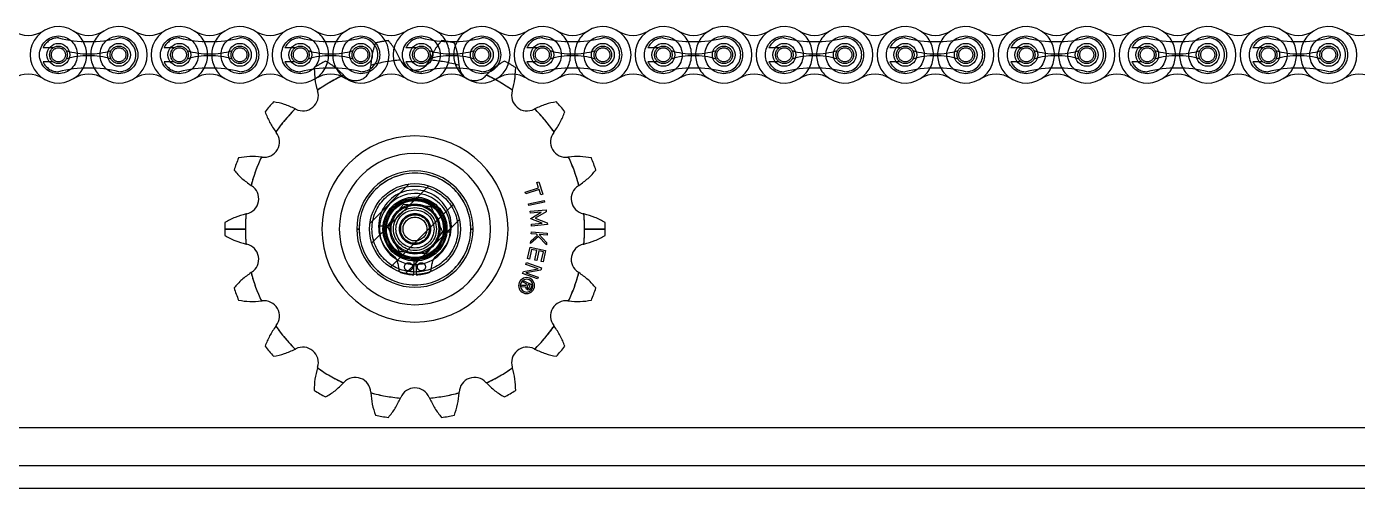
# Model space of a CAD drawing. Header units: metres. Extents: x 0 to 21025, y 0 to 14850.
# Drawn here: x 4129.7 to 4409.1, y 6190.9 to 6287.8 of the extents above; entities that cross this region are included whole.
import ezdxf

# ---------------------------------------------------------------- set-up
doc = ezdxf.new("R2010")
doc.units = ezdxf.units.M
doc.header["$LTSCALE"] = 25
doc.linetypes.add('HIDDEN2', pattern=[4.7625, 3.175, -1.5875])
for name, color, linetype in [('SHA', 7, 'Continuous'), ('SL4', 4, 'Continuous'), ('ST1', 7, 'HIDDEN2')]:
    doc.layers.add(name, color=color, linetype=linetype)

msp = doc.modelspace()

# ---------------------------------------------------------------- hatches: boundary and pattern name
at = {"layer": 'SHA'}
h = msp.add_hatch(dxfattribs=at)
h.set_pattern_fill('ANSI32', color=256, style=0)
h.set_pattern_definition([(45, (680.72, 3493.2185), (-6.735192, 6.735192), []), (45, (685.21, 3493.2185), (-6.735192, 6.735192), [])])
edge = h.paths.add_edge_path(flags=0)
edge.add_arc((4211.26, 6245.305), 9.525, 0, 360)

# ---------------------------------------------------------------- linework, layer by layer
at = {"layer": 'SL4'}
for p, q in [((4234.428, 6253.059), (4237.219, 6253.967)), ((4234.552, 6252.678), (4234.428, 6253.059)), ((4237.344, 6253.585), (4234.552, 6252.678)), ((4236.857, 6255.078), (4237.248, 6255.205)), ((4237.219, 6253.967), (4236.857, 6255.078)), ((4237.248, 6255.205), (4238.095, 6252.603)), ((4237.705, 6252.476), (4237.344, 6253.585)), ((4235.106, 6250.622), (4238.377, 6251.322)), ((4235.19, 6250.229), (4235.106, 6250.622)), ((4238.461, 6250.929), (4235.19, 6250.229)), ((4238.095, 6252.603), (4237.705, 6252.476)), ((4238.377, 6251.322), (4238.461, 6250.929)), ((4235.454, 6249.04), (4238.786, 6249.34)), ((4235.49, 6248.641), (4235.454, 6249.04)), ((4237.751, 6248.842), (4235.49, 6248.641)), ((4235.591, 6247.502), (4237.751, 6248.842)), ((4235.595, 6247.459), (4235.591, 6247.502)), ((4237.959, 6246.524), (4235.595, 6247.459)), ((4238.822, 6248.937), (4236.478, 6247.56)), ((4236.478, 6247.56), (4239.029, 6246.62)), ((4238.786, 6249.34), (4238.822, 6248.937)), ((4171.32, 6245.305), (4175.653, 6245.305)), ((4199.534, 6245.305), (4199.045, 6245.305)), ((4223.475, 6245.305), (4222.987, 6245.305)), ((4235.683, 6244.29), (4235.713, 6244.69)), ((4235.697, 6246.32), (4237.959, 6246.524)), ((4235.732, 6245.926), (4235.697, 6246.32)), ((4235.713, 6244.69), (4239.05, 6244.439)), ((4239.064, 6246.225), (4235.732, 6245.926)), ((4239.029, 6246.62), (4239.064, 6246.225)), ((4246.868, 6245.305), (4251.2, 6245.305)), ((4237.202, 6243.756), (4235.528, 6242.239)), ((4235.528, 6242.239), (4235.566, 6242.736)), ((4235.566, 6242.736), (4236.967, 6244.006)), ((4236.777, 6244.208), (4235.683, 6244.29)), ((4236.967, 6244.006), (4236.777, 6244.208)), ((4238.864, 6241.988), (4237.202, 6243.756)), ((4237.32, 6244.167), (4238.902, 6242.485)), ((4239.019, 6244.039), (4237.32, 6244.167)), ((4238.902, 6242.485), (4238.864, 6241.988)), ((4239.05, 6244.439), (4239.019, 6244.039)), ((4234.916, 6239.083), (4235.422, 6241.488)), ((4235.318, 6238.999), (4234.916, 6239.083)), ((4235.74, 6241.01), (4235.318, 6238.999)), ((4235.422, 6241.488), (4238.696, 6240.801)), ((4236.839, 6240.78), (4235.74, 6241.01)), ((4236.416, 6238.768), (4236.839, 6240.78)), ((4237.24, 6240.696), (4236.818, 6238.684)), ((4238.212, 6240.492), (4237.24, 6240.696)), ((4237.789, 6238.48), (4238.212, 6240.492)), ((4238.696, 6240.801), (4238.191, 6238.395)), ((4233.861, 6235.949), (4234.013, 6236.377)), ((4234.013, 6236.377), (4237.093, 6236.979)), ((4237.678, 6236.695), (4234.538, 6236.133)), ((4234.551, 6237.886), (4234.686, 6238.264)), ((4237.093, 6236.979), (4234.551, 6237.886)), ((4234.686, 6238.264), (4237.837, 6237.14)), ((4236.818, 6238.684), (4236.416, 6238.768)), ((4237.837, 6237.14), (4237.678, 6236.695)), ((4238.191, 6238.395), (4237.789, 6238.48)), ((4233.459, 6233.132), (4233.629, 6233.492)), ((4233.629, 6233.492), (4234.61, 6233.515)), ((4237.013, 6234.827), (4233.861, 6235.949)), ((4233.964, 6234.119), (4234.105, 6234.416)), ((4234.725, 6233.759), (4233.964, 6234.119)), ((4234.105, 6234.416), (4235.874, 6233.58)), ((4234.538, 6236.133), (4237.148, 6235.205)), ((4234.61, 6233.515), (4234.725, 6233.759)), ((4235.013, 6233.636), (4234.823, 6233.235)), ((4235.456, 6233.426), (4235.013, 6233.636)), ((4235.269, 6233.031), (4235.456, 6233.426)), ((4235.874, 6233.58), (4235.563, 6232.922)), ((4237.148, 6235.205), (4237.013, 6234.827)), ((4234.488, 6233.156), (4233.459, 6233.132)), ((4234.936, 6232.91), (4234.802, 6232.628)), ((4234.81, 6232.624), (4234.944, 6232.907)), ((3548.773, 6203.628), (4873.748, 6203.628)), ((4873.748, 6195.628), (3548.773, 6195.628)), ((4826.248, 6190.865), (3596.273, 6190.865))]:
    msp.add_line(p, q, dxfattribs=at)
for centre, radius in [((4136.401, 6281.87), 2.398), ((4149.101, 6281.87), 2.399), ((4161.801, 6281.87), 2.399), ((4174.501, 6281.87), 2.399), ((4187.201, 6281.87), 2.399), ((4199.901, 6281.87), 2.398), ((4212.601, 6281.87), 2.399), ((4225.301, 6281.87), 2.398), ((4238.001, 6281.87), 2.398), ((4250.701, 6281.87), 2.398), ((4263.401, 6281.87), 2.398), ((4276.101, 6281.87), 2.398), ((4288.801, 6281.87), 2.398), ((4301.501, 6281.87), 2.398), ((4314.201, 6281.87), 2.398), ((4326.901, 6281.87), 2.399), ((4339.601, 6281.87), 2.398), ((4352.301, 6281.87), 2.399), ((4365.001, 6281.87), 2.399), ((4377.701, 6281.87), 2.399), ((4390.401, 6281.87), 2.399), ((4403.101, 6281.87), 2.399), ((4211.26, 6245.305), 9.525)]:
    msp.add_circle(centre, radius, dxfattribs=at)
for centre, radius, start, end in [((4130.051, 6291.863), 5.92, 237.56669, 302.43331), ((4136.401, 6281.87), 5.92, 57.56669, 302.43331), ((4142.751, 6291.863), 5.92, 237.56669, 302.43331), ((4149.101, 6281.87), 5.92, 237.56669, 122.43331), ((4155.451, 6291.863), 5.92, 237.56669, 302.43331), ((4161.801, 6281.87), 5.92, 57.56669, 302.43331), ((4168.151, 6291.863), 5.92, 237.56669, 302.43331), ((4174.501, 6281.87), 5.92, 237.56669, 122.43331), ((4180.851, 6291.863), 5.92, 237.56669, 302.43331), ((4187.201, 6281.87), 5.92, 57.56669, 302.43331), ((4193.551, 6291.863), 5.92, 237.56669, 302.43331), ((4199.901, 6281.87), 5.92, 237.56669, 122.43331), ((4206.251, 6291.863), 5.92, 237.56669, 302.43331), ((4212.601, 6281.87), 5.92, 57.56669, 302.43331), ((4218.951, 6291.863), 5.92, 237.56669, 302.43331), ((4225.301, 6281.87), 5.92, 237.56669, 122.43331), ((4231.651, 6291.863), 5.92, 237.56669, 302.43331), ((4238.001, 6281.87), 5.92, 57.56669, 302.43331), ((4244.351, 6291.863), 5.92, 237.56669, 302.43331), ((4250.701, 6281.87), 5.92, 237.56669, 122.43331), ((4257.051, 6291.863), 5.92, 237.56669, 302.43331), ((4263.401, 6281.87), 5.92, 57.56669, 302.43331), ((4269.751, 6291.863), 5.92, 237.56669, 302.43331), ((4276.101, 6281.87), 5.92, 237.56669, 122.43331), ((4282.451, 6291.863), 5.92, 237.56669, 302.43331), ((4288.801, 6281.87), 5.92, 57.56669, 302.43331), ((4295.151, 6291.863), 5.92, 237.56669, 302.43331), ((4301.501, 6281.87), 5.92, 237.56669, 122.43331), ((4307.851, 6291.863), 5.92, 237.56669, 302.43331), ((4314.201, 6281.87), 5.92, 57.56669, 302.43331), ((4320.551, 6291.863), 5.92, 237.56669, 302.43331), ((4326.901, 6281.87), 5.92, 237.56669, 122.43331), ((4333.251, 6291.863), 5.92, 237.56669, 302.43331), ((4339.601, 6281.87), 5.92, 57.56669, 302.43331), ((4345.951, 6291.863), 5.92, 237.56669, 302.43331), ((4352.301, 6281.87), 5.92, 237.56669, 122.43331), ((4358.651, 6291.863), 5.92, 237.56669, 302.43331), ((4365.001, 6281.87), 5.92, 57.56669, 302.43331), ((4371.351, 6291.863), 5.92, 237.56669, 302.43331), ((4377.701, 6281.87), 5.92, 237.56669, 122.43331), ((4384.051, 6291.863), 5.92, 237.56669, 302.43331), ((4390.401, 6281.87), 5.92, 57.56669, 302.43331), ((4396.751, 6291.863), 5.92, 237.56669, 302.43331), ((4403.101, 6281.87), 5.92, 237.56669, 122.43331), ((4409.451, 6291.863), 5.92, 237.56669, 302.43331), ((4130.051, 6271.877), 5.92, 57.56669, 122.43331), ((4142.751, 6271.877), 5.92, 57.56669, 122.43331), ((4155.451, 6271.877), 5.92, 57.56669, 122.43331), ((4168.151, 6271.877), 5.92, 57.56669, 122.43331), ((4180.851, 6271.877), 5.92, 57.56669, 122.43331), ((4193.551, 6271.877), 5.92, 57.56669, 122.43331), ((4211.26, 6245.305), 35.607, 115.7894, 125.09934), ((4206.251, 6271.877), 5.92, 57.56669, 122.43331), ((4218.951, 6271.877), 5.92, 57.56669, 122.43331), ((4211.26, 6245.305), 35.607, 54.90066, 61.73222), ((4231.651, 6271.877), 5.92, 57.56669, 122.43331), ((4244.351, 6271.877), 5.92, 57.56669, 122.43331), ((4257.051, 6271.877), 5.92, 57.56669, 122.43331), ((4269.751, 6271.877), 5.92, 57.56669, 122.43331), ((4282.451, 6271.877), 5.92, 57.56669, 122.43331), ((4295.151, 6271.877), 5.92, 57.56669, 122.43331), ((4307.851, 6271.877), 5.92, 57.56669, 122.43331), ((4320.551, 6271.877), 5.92, 57.56669, 122.43331), ((4333.251, 6271.877), 5.92, 57.56669, 122.43331), ((4345.951, 6271.877), 5.92, 57.56669, 122.43331), ((4358.651, 6271.877), 5.92, 57.56669, 122.43331), ((4371.351, 6271.877), 5.92, 57.56669, 122.43331), ((4384.051, 6271.877), 5.92, 57.56669, 122.43331), ((4396.751, 6271.877), 5.92, 57.56669, 122.43331), ((4409.451, 6271.877), 5.92, 57.56669, 122.43331), ((4187.736, 6273.34), 3.238, 242.5, 17.5), ((4205.502, 6278.942), 15.39, 197.01769, 197.5), ((4234.784, 6273.34), 3.238, 162.5, 297.5), ((4217.018, 6278.942), 15.39, 342.5, 342.98231), ((4211.26, 6245.305), 39.94, 138.03204, 141.96796), ((4211.26, 6245.305), 35.607, 134.90066, 145.09934), ((4179.135, 6256.817), 15.39, 62.5, 62.98231), ((4243.386, 6256.817), 15.39, 117.01769, 117.5), ((4211.26, 6245.305), 35.607, 34.90066, 45.09934), ((4211.26, 6245.305), 39.94, 38.03204, 41.96796), ((4179.566, 6263.604), 3.238, 262.5, 37.5), ((4194.345, 6274.944), 15.39, 217.01769, 217.5), ((4211.26, 6245.305), 19.544, 0, 180), ((4242.954, 6263.604), 3.238, 142.5, 277.5), ((4228.175, 6274.944), 15.39, 322.5, 322.98231), ((4211.26, 6245.305), 39.94, 158.03204, 161.96796), ((4211.26, 6245.305), 35.607, 154.90066, 165.09934), ((4177.135, 6245.135), 15.39, 82.5, 82.98231), ((4211.26, 6245.305), 15.88, 0, 180), ((4245.386, 6245.135), 15.39, 97.01769, 97.5), ((4211.26, 6245.305), 35.607, 14.90066, 25.09934), ((4211.26, 6245.305), 39.94, 18.03204, 21.96796), ((4211.26, 6245.305), 12.215, 0, 180), ((4211.26, 6245.305), 11.726, 0, 180), ((4175.219, 6251.66), 3.238, 282.5, 57.5), ((4185.228, 6267.371), 15.39, 237.01769, 237.5), ((4247.301, 6251.66), 3.238, 122.5, 257.5), ((4237.292, 6267.371), 15.39, 302.5, 302.98231), ((4211.26, 6245.305), 35.607, 174.90066, 180), ((4179.251, 6233.474), 15.39, 102.5, 102.98231), ((4243.269, 6233.474), 15.39, 77.01769, 77.5), ((4211.26, 6245.305), 35.607, 0, 5.09934), ((4211.26, 6245.305), 39.94, 178.03204, 180), ((4211.26, 6245.305), 39.94, 180, 181.96796), ((4211.26, 6245.305), 35.607, 180, 185.09934), ((4211.26, 6245.305), 19.544, 180, 0), ((4211.26, 6245.305), 15.88, 180, 0), ((4211.26, 6245.305), 12.215, 180, 0), ((4211.26, 6245.305), 11.726, 180, 0), ((4211.26, 6245.305), 35.607, 354.90066, 0), ((4211.26, 6245.305), 39.94, 0, 1.96796), ((4211.26, 6245.305), 39.94, 358.03204, 0), ((4179.251, 6257.137), 15.39, 257.01769, 257.5), ((4175.219, 6238.95), 3.238, 302.5, 77.5), ((4247.301, 6238.95), 3.238, 102.5, 237.5), ((4243.269, 6257.137), 15.39, 282.5, 282.98231), ((4185.228, 6223.239), 15.39, 122.5, 122.98231), ((4237.292, 6223.239), 15.39, 57.01769, 57.5), ((4211.26, 6245.305), 35.607, 194.90066, 205.09934), ((4234.695, 6233.425), 1.673, 90, 270), ((4234.695, 6233.425), 1.339, 90, 270), ((4234.695, 6233.425), 1.673, 270, 90), ((4234.695, 6233.425), 1.339, 270, 90), ((4211.26, 6245.305), 35.607, 334.90066, 345.09934), ((4211.26, 6245.305), 39.94, 198.03204, 201.96796), ((4235.045, 6233.13), 0.558, 177.38053, 244.22985), ((4235.045, 6233.13), 0.245, 154.69547, 243.64226), ((4235.045, 6233.13), 0.558, 245.12571, 338.07454), ((4235.045, 6233.13), 0.245, 245.69677, 336.02659), ((4211.26, 6245.305), 39.94, 338.03204, 341.96796), ((4177.135, 6245.476), 15.39, 277.01769, 277.5), ((4179.566, 6227.007), 3.238, 322.5, 97.5), ((4242.954, 6227.007), 3.238, 82.5, 217.5), ((4245.386, 6245.476), 15.39, 262.5, 262.98231), ((4194.345, 6215.667), 15.39, 142.5, 142.98231), ((4228.175, 6215.667), 15.39, 37.01769, 37.5), ((4211.26, 6245.305), 35.607, 214.90066, 225.09934), ((4211.26, 6245.305), 35.607, 314.90066, 325.09934), ((4211.26, 6245.305), 39.94, 218.03204, 221.96796), ((4179.135, 6233.794), 15.39, 297.01769, 297.5), ((4187.736, 6217.27), 3.238, 342.5, 117.5), ((4234.784, 6217.27), 3.238, 62.5, 197.5), ((4243.386, 6233.794), 15.39, 242.5, 242.98231), ((4211.26, 6245.305), 39.94, 318.03204, 321.96796), ((4205.502, 6211.669), 15.39, 162.5, 162.98231), ((4211.26, 6245.305), 35.607, 234.90066, 245.09934), ((4198.743, 6210.915), 3.238, 2.5, 137.5), ((4223.777, 6210.915), 3.238, 42.5, 177.5), ((4211.26, 6245.305), 35.607, 294.90066, 305.09934), ((4217.018, 6211.669), 15.39, 17.01769, 17.5), ((4211.26, 6245.305), 39.94, 238.03204, 241.96796), ((4185.009, 6223.5), 15.39, 317.01769, 317.5), ((4211.26, 6208.708), 3.238, 22.5, 157.5), ((4237.511, 6223.5), 15.39, 222.5, 222.98231), ((4211.26, 6245.305), 39.94, 298.03204, 301.96796), ((4217.354, 6211.728), 15.39, 182.5, 182.98231), ((4211.26, 6245.305), 35.607, 254.90066, 265.09934), ((4194.05, 6215.837), 15.39, 337.01769, 337.5), ((4228.471, 6215.837), 15.39, 202.5, 202.98231), ((4211.26, 6245.305), 35.607, 274.90066, 285.09934), ((4205.167, 6211.728), 15.39, 357.01769, 357.5), ((4211.26, 6245.305), 39.94, 258.03204, 261.96796), ((4211.26, 6245.305), 39.94, 278.03204, 281.96796)]:
    msp.add_arc(centre, radius, start, end, dxfattribs=at)
for points, knots in [([(4190.255, 6276.892), (4190.257, 6276.866), (4190.305, 6276.049), (4190.55, 6275.23), (4190.786, 6274.438)], [0, 0, 0, 0, 0.0324554, 1, 1, 1, 1]), ([(4231.734, 6274.438), (4231.956, 6275.23), (4232.258, 6276.304), (4232.301, 6277.377), (4232.312, 6277.659)], [0, 0, 0, 0, 0.7367188, 1, 1, 1, 1]), ([(4179.801, 6269.912), (4180.088, 6269.174), (4180.66, 6267.699), (4181.592, 6266.352), (4182.057, 6265.678)], [0, 0, 0, 0, 0.5005125, 1, 1, 1, 1]), ([(4186.126, 6270.527), (4185.382, 6270.868), (4183.893, 6271.552), (4182.341, 6271.86), (4181.564, 6272.014)], [0, 0, 0, 0, 0.499464, 1, 1, 1, 1]), ([(4240.956, 6272.014), (4240.18, 6271.86), (4238.628, 6271.552), (4237.139, 6270.868), (4236.395, 6270.527)], [0, 0, 0, 0, 0.5005288, 1, 1, 1, 1]), ([(4240.464, 6265.678), (4240.929, 6266.352), (4241.86, 6267.699), (4242.433, 6269.174), (4242.72, 6269.912)], [0, 0, 0, 0, 0.49948, 1, 1, 1, 1]), ([(4179.015, 6260.41), (4178.2, 6260.476), (4176.567, 6260.609), (4175.003, 6260.367), (4174.22, 6260.246)], [0, 0, 0, 0, 0.4991241, 1, 1, 1, 1]), ([(4248.3, 6260.246), (4247.518, 6260.367), (4245.955, 6260.608), (4244.322, 6260.476), (4243.505, 6260.41)], [0, 0, 0, 0, 0.5001515, 1, 1, 1, 1]), ([(4173.282, 6257.669), (4173.804, 6257.073), (4174.847, 6255.883), (4176.183, 6254.935), (4176.85, 6254.462)], [0, 0, 0, 0, 0.5005336, 1, 1, 1, 1]), ([(4245.67, 6254.462), (4246.338, 6254.935), (4247.674, 6255.883), (4248.717, 6257.073), (4249.239, 6257.669)], [0, 0, 0, 0, 0.49945933, 1, 1, 1, 1]), ([(4175.794, 6248.47), (4175.005, 6248.254), (4173.425, 6247.82), (4172.038, 6247.058), (4171.344, 6246.677)], [0, 0, 0, 0, 0.4990975, 1, 1, 1, 1]), ([(4251.177, 6246.677), (4250.483, 6247.058), (4249.096, 6247.819), (4247.517, 6248.253), (4246.727, 6248.47)], [0, 0, 0, 0, 0.5001332, 1, 1, 1, 1]), ([(4171.344, 6243.934), (4172.037, 6243.553), (4173.424, 6242.791), (4175.004, 6242.357), (4175.794, 6242.14)], [0, 0, 0, 0, 0.5001332, 1, 1, 1, 1]), ([(4246.727, 6242.14), (4247.515, 6242.357), (4249.095, 6242.791), (4250.482, 6243.552), (4251.177, 6243.934)], [0, 0, 0, 0, 0.4990977, 1, 1, 1, 1]), ([(4176.85, 6236.149), (4176.183, 6235.676), (4174.847, 6234.728), (4173.804, 6233.538), (4173.282, 6232.942)], [0, 0, 0, 0, 0.4994593, 1, 1, 1, 1]), ([(4249.239, 6232.942), (4248.717, 6233.538), (4247.674, 6234.728), (4246.338, 6235.676), (4245.67, 6236.149)], [0, 0, 0, 0, 0.5005334, 1, 1, 1, 1]), ([(4174.22, 6230.364), (4175.002, 6230.244), (4176.566, 6230.002), (4178.199, 6230.135), (4179.015, 6230.201)], [0, 0, 0, 0, 0.5001515, 1, 1, 1, 1]), ([(4243.505, 6230.201), (4244.321, 6230.135), (4245.954, 6230.002), (4247.517, 6230.243), (4248.3, 6230.364)], [0, 0, 0, 0, 0.4991241, 1, 1, 1, 1]), ([(4182.057, 6224.932), (4181.592, 6224.259), (4180.66, 6222.911), (4180.088, 6221.436), (4179.801, 6220.698)], [0, 0, 0, 0, 0.49948, 1, 1, 1, 1]), ([(4242.72, 6220.698), (4242.433, 6221.436), (4241.86, 6222.911), (4240.929, 6224.259), (4240.464, 6224.932)], [0, 0, 0, 0, 0.5005125, 1, 1, 1, 1]), ([(4181.564, 6218.597), (4182.341, 6218.751), (4183.893, 6219.059), (4185.382, 6219.742), (4186.126, 6220.083)], [0, 0, 0, 0, 0.5005288, 1, 1, 1, 1]), ([(4236.395, 6220.083), (4237.139, 6219.742), (4238.628, 6219.059), (4240.18, 6218.751), (4240.956, 6218.597)], [0, 0, 0, 0, 0.499464, 1, 1, 1, 1]), ([(4190.786, 6216.173), (4190.579, 6215.381), (4190.165, 6213.796), (4190.131, 6212.214), (4190.114, 6211.422)], [0, 0, 0, 0, 0.4994271, 1, 1, 1, 1]), ([(4232.406, 6211.422), (4232.389, 6212.214), (4232.356, 6213.796), (4231.941, 6215.381), (4231.734, 6216.173)], [0, 0, 0, 0, 0.5003717, 1, 1, 1, 1]), ([(4192.49, 6210.051), (4193.167, 6210.461), (4194.52, 6211.282), (4195.686, 6212.433), (4196.268, 6213.008)], [0, 0, 0, 0, 0.500514, 1, 1, 1, 1]), ([(4226.253, 6213.008), (4226.835, 6212.433), (4228.001, 6211.282), (4229.353, 6210.461), (4230.031, 6210.051)], [0, 0, 0, 0, 0.4994786, 1, 1, 1, 1]), ([(4201.985, 6210.927), (4202.061, 6210.113), (4202.214, 6208.482), (4202.723, 6206.984), (4202.978, 6206.233)], [0, 0, 0, 0, 0.4990977, 1, 1, 1, 1]), ([(4205.68, 6205.757), (4206.175, 6206.374), (4207.166, 6207.608), (4207.868, 6209.088), (4208.218, 6209.828)], [0, 0, 0, 0, 0.5002609, 1, 1, 1, 1]), ([(4214.302, 6209.828), (4214.653, 6209.089), (4215.354, 6207.608), (4216.345, 6206.375), (4216.841, 6205.757)], [0, 0, 0, 0, 0.4994185, 1, 1, 1, 1]), ([(4219.542, 6206.233), (4219.797, 6206.983), (4220.306, 6208.481), (4220.459, 6210.112), (4220.536, 6210.927)], [0, 0, 0, 0, 0.5001333, 1, 1, 1, 1])]:
    msp.add_open_spline(points, degree=3, knots=knots, dxfattribs=at)
at = {"layer": 'ST1'}
for p, q in [((4135.294, 6283.346), (4133.171, 6283.346)), ((4160.694, 6283.346), (4158.571, 6283.346)), ((4186.094, 6283.346), (4183.971, 6283.346)), ((4211.494, 6283.346), (4209.371, 6283.346)), ((4236.894, 6283.346), (4234.771, 6283.346)), ((4262.294, 6283.346), (4260.171, 6283.346)), ((4287.694, 6283.346), (4285.571, 6283.346)), ((4313.094, 6283.346), (4310.971, 6283.346)), ((4338.494, 6283.346), (4336.371, 6283.346)), ((4363.894, 6283.346), (4361.771, 6283.346)), ((4389.294, 6283.346), (4387.171, 6283.346)), ((4135.294, 6280.394), (4133.171, 6280.394)), ((4160.694, 6280.394), (4158.571, 6280.394)), ((4186.094, 6280.394), (4183.971, 6280.394)), ((4190.114, 6279.188), (4190.255, 6276.892)), ((4211.494, 6280.394), (4209.371, 6280.394)), ((4232.312, 6277.659), (4232.406, 6279.188)), ((4236.894, 6280.394), (4234.771, 6280.394)), ((4262.294, 6280.394), (4260.171, 6280.394)), ((4287.694, 6280.394), (4285.571, 6280.394)), ((4313.094, 6280.394), (4310.971, 6280.394)), ((4338.494, 6280.394), (4336.371, 6280.394)), ((4363.894, 6280.394), (4361.771, 6280.394)), ((4389.294, 6280.394), (4387.171, 6280.394)), ((4196.268, 6277.603), (4195.769, 6277.366)), ((4208.829, 6250.542), (4211.704, 6250.286)), ((4205.51, 6245.818), (4207.169, 6248.18)), ((4175.653, 6245.305), (4171.32, 6245.305)), ((4199.045, 6245.305), (4199.534, 6245.305)), ((4203.836, 6245.955), (4204.81, 6245.87)), ((4204.81, 6245.87), (4203.836, 6245.955)), ((4217.011, 6244.793), (4215.351, 6242.431)), ((4217.711, 6244.741), (4218.684, 6244.656)), ((4218.684, 6244.656), (4217.711, 6244.741)), ((4222.987, 6245.305), (4223.475, 6245.305)), ((4251.2, 6245.305), (4246.868, 6245.305)), ((4213.692, 6240.069), (4210.816, 6240.325)), ((4211.01, 6235.709), (4211.099, 6239.107)), ((4211.422, 6239.107), (4211.51, 6235.709)), ((4207.664, 6238.104), (4207.839, 6236.772)), ((4214.681, 6236.772), (4214.857, 6238.104)), ((3548.773, 6203.628), (4873.748, 6203.628))]:
    msp.add_line(p, q, dxfattribs=at)
for centre, radius in [((4136.401, 6281.87), 3.96), ((4136.401, 6281.87), 1.845), ((4149.101, 6281.87), 3.96), ((4149.101, 6281.87), 1.845), ((4161.801, 6281.87), 3.96), ((4161.801, 6281.87), 1.845), ((4174.501, 6281.87), 3.96), ((4174.501, 6281.87), 1.845), ((4187.201, 6281.87), 3.96), ((4187.201, 6281.87), 1.845), ((4199.901, 6281.87), 3.96), ((4199.901, 6281.87), 1.845), ((4212.601, 6281.87), 3.96), ((4212.601, 6281.87), 1.845), ((4225.301, 6281.87), 3.96), ((4225.301, 6281.87), 1.845), ((4238.001, 6281.87), 3.96), ((4238.001, 6281.87), 1.845), ((4250.701, 6281.87), 3.96), ((4250.701, 6281.87), 1.845), ((4263.401, 6281.87), 3.96), ((4263.401, 6281.87), 1.845), ((4276.101, 6281.87), 3.96), ((4276.101, 6281.87), 1.845), ((4288.801, 6281.87), 3.96), ((4288.801, 6281.87), 1.845), ((4301.501, 6281.87), 3.96), ((4301.501, 6281.87), 1.845), ((4314.201, 6281.87), 3.96), ((4314.201, 6281.87), 1.845), ((4326.901, 6281.87), 3.96), ((4326.901, 6281.87), 1.845), ((4339.601, 6281.87), 3.96), ((4339.601, 6281.87), 1.845), ((4352.301, 6281.87), 3.96), ((4352.301, 6281.87), 1.845), ((4365.001, 6281.87), 3.96), ((4365.001, 6281.87), 1.845), ((4377.701, 6281.87), 3.96), ((4377.701, 6281.87), 1.845), ((4390.401, 6281.87), 3.96), ((4390.401, 6281.87), 1.845), ((4403.101, 6281.87), 3.96), ((4403.101, 6281.87), 1.845), ((4136.401, 6281.87), 1.476), ((4149.101, 6281.87), 1.476), ((4161.801, 6281.87), 1.476), ((4174.501, 6281.87), 1.476), ((4187.201, 6281.87), 1.476), ((4199.901, 6281.87), 1.476), ((4212.601, 6281.87), 1.476), ((4225.301, 6281.87), 1.476), ((4238.001, 6281.87), 1.476), ((4250.701, 6281.87), 1.476), ((4263.401, 6281.87), 1.476), ((4276.101, 6281.87), 1.476), ((4288.801, 6281.87), 1.476), ((4301.501, 6281.87), 1.476), ((4314.201, 6281.87), 1.476), ((4326.901, 6281.87), 1.476), ((4339.601, 6281.87), 1.476), ((4352.301, 6281.87), 1.476), ((4365.001, 6281.87), 1.476), ((4377.701, 6281.87), 1.476), ((4390.401, 6281.87), 1.476), ((4403.101, 6281.87), 1.476), ((4211.26, 6245.305), 9.025), ((4211.26, 6245.305), 6.725), ((4211.26, 6245.305), 6.475), ((4211.26, 6245.305), 6.2), ((4211.26, 6245.305), 6), ((4211.26, 6245.305), 5.975), ((4211.26, 6245.305), 5.25), ((4211.26, 6245.305), 5), ((4211.26, 6245.305), 4.5), ((4211.26, 6245.305), 4), ((4211.26, 6245.305), 3.25), ((4211.26, 6245.305), 3.2), ((4211.26, 6245.305), 3), ((4211.26, 6245.305), 2.5), ((4209.91, 6237.369), 0.85), ((4212.61, 6237.369), 0.85)]:
    msp.add_circle(centre, radius, dxfattribs=at)
for centre, radius, start, end in [((4136.401, 6281.87), 5.92, 302.43328, 57.56672), ((4149.101, 6281.87), 5.92, 122.43328, 237.56672), ((4161.801, 6281.87), 5.92, 302.43326, 57.56674), ((4174.501, 6281.87), 5.92, 122.43328, 237.56672), ((4187.201, 6281.87), 5.92, 302.43326, 57.56674), ((4199.901, 6281.87), 5.92, 122.43328, 237.56672), ((4212.601, 6281.87), 5.92, 302.43326, 57.56674), ((4225.301, 6281.87), 5.92, 122.43328, 237.56672), ((4238.001, 6281.87), 5.92, 302.43326, 57.56674), ((4250.701, 6281.87), 5.92, 122.43328, 237.56672), ((4263.401, 6281.87), 5.92, 302.43328, 57.56672), ((4276.101, 6281.87), 5.92, 122.43328, 237.56672), ((4288.801, 6281.87), 5.92, 302.43328, 57.56672), ((4301.501, 6281.87), 5.92, 122.43328, 237.56672), ((4314.201, 6281.87), 5.92, 302.43328, 57.56672), ((4326.901, 6281.87), 5.92, 122.43328, 237.56672), ((4339.601, 6281.87), 5.92, 302.43328, 57.56672), ((4352.301, 6281.87), 5.92, 122.43328, 237.56672), ((4365.001, 6281.87), 5.92, 302.43328, 57.56672), ((4377.701, 6281.87), 5.92, 122.43328, 237.56672), ((4390.401, 6281.87), 5.92, 302.43328, 57.56674), ((4403.101, 6281.87), 5.92, 122.43328, 237.56672), ((4136.401, 6281.87), 3.552, 90, 155.44664), ((4142.751, 6310.967), 26.322, 256.04015, 283.95985), ((4149.101, 6281.87), 3.552, 270, 90), ((4161.801, 6281.87), 3.552, 90, 155.44664), ((4168.151, 6310.967), 26.322, 256.04015, 283.95985), ((4174.501, 6281.87), 3.552, 270, 90), ((4187.201, 6281.87), 3.552, 90, 155.44664), ((4193.551, 6310.967), 26.322, 256.04015, 283.95985), ((4199.901, 6281.87), 3.552, 270, 90), ((4211.26, 6245.305), 39.94, 98.03204, 101.96796), ((4212.601, 6281.87), 3.552, 90, 155.44664), ((4218.951, 6310.967), 26.322, 256.04015, 283.95985), ((4211.26, 6245.305), 39.94, 78.03204, 81.96796), ((4225.301, 6281.87), 3.552, 270, 90), ((4238.001, 6281.87), 3.552, 90, 155.44664), ((4244.351, 6310.967), 26.322, 256.04015, 283.95985), ((4250.701, 6281.87), 3.552, 270, 90), ((4263.401, 6281.87), 3.552, 90, 155.44664), ((4269.751, 6310.967), 26.322, 256.04015, 283.95985), ((4276.101, 6281.87), 3.552, 270, 90), ((4288.801, 6281.87), 3.552, 90, 155.44664), ((4295.151, 6310.967), 26.322, 256.04015, 283.95985), ((4301.501, 6281.87), 3.552, 270, 90), ((4314.201, 6281.87), 3.552, 90, 155.44664), ((4320.551, 6310.967), 26.322, 256.04015, 283.95985), ((4326.901, 6281.87), 3.552, 270, 90), ((4339.601, 6281.87), 3.552, 90, 155.44664), ((4345.951, 6310.967), 26.322, 256.04015, 283.95985), ((4352.301, 6281.87), 3.552, 270, 90), ((4365.001, 6281.87), 3.552, 90, 155.44664), ((4371.351, 6310.967), 26.322, 256.04015, 283.95985), ((4377.701, 6281.87), 3.552, 270, 90), ((4390.401, 6281.87), 3.552, 90, 155.44664), ((4396.751, 6310.967), 26.322, 256.04015, 283.95985), ((4403.101, 6281.87), 3.552, 270, 90), ((4142.751, 6298.223), 16.175, 252.993, 287.007), ((4142.751, 6265.518), 16.175, 72.993, 107.007), ((4168.151, 6298.223), 16.175, 252.993, 287.007), ((4168.151, 6265.518), 16.175, 72.993, 107.007), ((4193.551, 6298.223), 16.175, 252.993, 287.007), ((4193.551, 6265.518), 16.175, 72.993, 107.007), ((4218.951, 6298.223), 16.175, 252.993, 287.007), ((4218.951, 6265.518), 16.175, 72.993, 107.007), ((4244.351, 6298.223), 16.175, 252.993, 287.007), ((4244.351, 6265.518), 16.175, 72.993, 107.007), ((4269.751, 6298.223), 16.175, 252.993, 287.007), ((4269.751, 6265.518), 16.175, 72.993, 107.007), ((4295.151, 6298.223), 16.175, 252.993, 287.007), ((4295.151, 6265.518), 16.175, 72.993, 107.007), ((4320.551, 6298.223), 16.175, 252.993, 287.007), ((4320.551, 6265.518), 16.175, 72.993, 107.007), ((4345.951, 6298.223), 16.175, 252.993, 287.007), ((4345.951, 6265.518), 16.175, 72.993, 107.007), ((4371.351, 6298.223), 16.175, 252.993, 287.007), ((4371.351, 6265.518), 16.175, 72.993, 107.007), ((4396.751, 6298.223), 16.175, 252.993, 287.007), ((4396.751, 6265.518), 16.175, 72.993, 107.007), ((4136.401, 6281.87), 3.552, 204.55336, 270), ((4142.751, 6252.774), 26.322, 76.04015, 103.95985), ((4161.801, 6281.87), 3.552, 204.55336, 270), ((4168.151, 6252.774), 26.322, 76.04015, 103.95985), ((4187.201, 6281.87), 3.552, 204.55336, 270), ((4193.551, 6252.774), 26.322, 76.04015, 103.95985), ((4211.26, 6245.305), 39.94, 118.03204, 121.96796), ((4198.743, 6279.695), 3.238, 222.5, 357.5), ((4217.354, 6278.883), 15.39, 177.01769, 177.5), ((4211.26, 6245.305), 35.607, 94.90066, 105.09934), ((4211.26, 6245.305), 35.607, 94.90066, 105.09934), ((4194.05, 6274.774), 15.39, 22.5, 22.98231), ((4211.26, 6281.902), 3.238, 202.5, 337.5), ((4212.601, 6281.87), 3.552, 204.55336, 270), ((4218.951, 6252.774), 26.322, 76.04015, 103.95985), ((4228.471, 6274.774), 15.39, 157.01769, 157.5), ((4211.26, 6245.305), 35.607, 74.90066, 85.09934), ((4211.26, 6245.305), 35.607, 74.90066, 85.09934), ((4205.167, 6278.883), 15.39, 2.5, 2.98231), ((4223.777, 6279.695), 3.238, 182.5, 317.5), ((4211.26, 6245.305), 39.94, 58.03204, 61.96796), ((4238.001, 6281.87), 3.552, 204.55336, 270), ((4244.351, 6252.774), 26.322, 76.04015, 103.95985), ((4263.401, 6281.87), 3.552, 204.55336, 270), ((4269.751, 6252.774), 26.322, 76.04015, 103.95985), ((4288.801, 6281.87), 3.552, 204.55336, 270), ((4295.151, 6252.774), 26.322, 76.04015, 103.95985), ((4314.201, 6281.87), 3.552, 204.55336, 270), ((4320.551, 6252.774), 26.322, 76.04015, 103.95985), ((4339.601, 6281.87), 3.552, 204.55336, 270), ((4345.951, 6252.774), 26.322, 76.04015, 103.95985), ((4365.001, 6281.87), 3.552, 204.55336, 270), ((4371.351, 6252.774), 26.322, 76.04015, 103.95985), ((4390.401, 6281.87), 3.552, 204.55336, 270), ((4396.751, 6252.774), 26.322, 76.04015, 103.95985), ((4211.26, 6245.305), 35.607, 114.90066, 125.09934), ((4185.009, 6267.11), 15.39, 42.5, 42.98231), ((4237.511, 6267.11), 15.39, 137.01769, 137.5), ((4211.26, 6245.305), 35.607, 54.90066, 65.09934), ((4211.26, 6245.305), 35.607, 61.73222, 65.09934), ((4211.26, 6245.305), 35.607, 134.90066, 145.09934), ((4211.26, 6245.305), 35.607, 34.90066, 45.09934), ((4211.26, 6245.305), 35.607, 154.90066, 165.09934), ((4211.26, 6245.305), 35.607, 14.90066, 25.09934), ((4211.26, 6245.305), 11.726, 0, 180), ((4211.26, 6245.862), 7.643, 306.50645, 233.49355), ((4211.26, 6245.305), 7.452, 355, 175), ((4211.26, 6245.305), 7.452, 355, 175), ((4211.26, 6245.305), 6.2, 271.49225, 268.50775), ((4211.26, 6245.305), 35.607, 174.90066, 180), ((4211.26, 6245.305), 35.607, 0, 5.09934), ((4211.26, 6245.305), 35.607, 180, 185.09934), ((4211.26, 6245.305), 11.726, 180, 0), ((4211.26, 6245.305), 7.452, 175, 355), ((4211.26, 6245.305), 7.452, 175, 355), ((4211.26, 6245.305), 35.607, 354.90066, 0), ((4205.286, 6237.79), 2.398, 7.5, 53.49355), ((4217.234, 6237.79), 2.398, 126.50645, 172.5), ((4208.583, 6236.87), 0.75, 187.5, 252.39018), ((4213.938, 6236.87), 0.75, 287.60982, 352.5), ((4211.26, 6245.305), 35.607, 194.90066, 205.09934), ((4211.26, 6245.305), 9.6, 252.39018, 268.50775), ((4211.26, 6245.305), 9.6, 271.49225, 287.60982), ((4211.26, 6245.305), 35.607, 334.90066, 345.09934), ((4211.26, 6245.305), 35.607, 214.90066, 225.09934), ((4211.26, 6245.305), 35.607, 314.90066, 325.09934), ((4211.26, 6245.305), 35.607, 234.90066, 245.09934), ((4211.26, 6245.305), 35.607, 294.90066, 305.09934), ((4211.26, 6245.305), 35.607, 254.90066, 265.09934), ((4211.26, 6245.305), 35.607, 274.90066, 285.09934)]:
    msp.add_arc(centre, radius, start, end, dxfattribs=at)
for points, knots in [([(4202.978, 6284.377), (4202.723, 6283.628), (4202.214, 6282.13), (4202.061, 6280.499), (4201.985, 6279.683)], [0, 0, 0, 0, 0.50013333, 1, 1, 1, 1]), ([(4208.218, 6280.783), (4207.868, 6281.522), (4207.166, 6283.003), (4206.176, 6284.236), (4205.68, 6284.854)], [0, 0, 0, 0, 0.4994185, 1, 1, 1, 1]), ([(4216.841, 6284.854), (4216.345, 6284.236), (4215.354, 6283.003), (4214.653, 6281.523), (4214.302, 6280.783)], [0, 0, 0, 0, 0.5002609, 1, 1, 1, 1]), ([(4220.536, 6279.683), (4220.459, 6280.498), (4220.307, 6282.129), (4219.797, 6283.627), (4219.542, 6284.377)], [0, 0, 0, 0, 0.4990977, 1, 1, 1, 1]), ([(4196.268, 6277.603), (4195.686, 6278.178), (4194.52, 6279.329), (4193.167, 6280.149), (4192.49, 6280.56)], [0, 0, 0, 0, 0.4994786, 1, 1, 1, 1]), ([(4230.031, 6280.56), (4229.354, 6280.149), (4228.001, 6279.329), (4226.835, 6278.178), (4226.253, 6277.603)], [0, 0, 0, 0, 0.500514, 1, 1, 1, 1]), ([(4207.169, 6248.18), (4207.208, 6248.236), (4207.769, 6249.033), (4208.318, 6249.815), (4208.829, 6250.542)], [0, 0, 0, 0, 0.07020058, 1, 1, 1, 1]), ([(4211.704, 6250.286), (4211.772, 6250.28), (4212.743, 6250.193), (4213.695, 6250.108), (4214.579, 6250.029)], [0, 0, 0, 0, 0.0702006, 1, 1, 1, 1]), ([(4214.579, 6250.029), (4214.681, 6249.81), (4215.078, 6248.956), (4215.49, 6248.069), (4215.795, 6247.411)], [0, 0, 0, 0, 0.2575513, 1, 1, 1, 1]), ([(4215.795, 6247.411), (4215.906, 6247.173), (4216.317, 6246.287), (4216.718, 6245.424), (4217.011, 6244.793)], [0, 0, 0, 0, 0.2686336, 1, 1, 1, 1]), ([(4205.51, 6245.818), (4205.612, 6245.598), (4206.008, 6244.745), (4206.42, 6243.858), (4206.725, 6243.2)], [0, 0, 0, 0, 0.2575513, 1, 1, 1, 1]), ([(4206.725, 6243.2), (4206.836, 6242.961), (4207.247, 6242.075), (4207.648, 6241.212), (4207.941, 6240.581)], [0, 0, 0, 0, 0.2686336, 1, 1, 1, 1]), ([(4215.351, 6242.431), (4215.312, 6242.375), (4214.752, 6241.577), (4214.202, 6240.796), (4213.692, 6240.069)], [0, 0, 0, 0, 0.0702006, 1, 1, 1, 1]), ([(4210.816, 6240.325), (4210.748, 6240.331), (4209.777, 6240.418), (4208.826, 6240.502), (4207.941, 6240.581)], [0, 0, 0, 0, 0.07020058, 1, 1, 1, 1])]:
    msp.add_open_spline(points, degree=3, knots=knots, dxfattribs=at)

doc.saveas('drawing.dxf')
